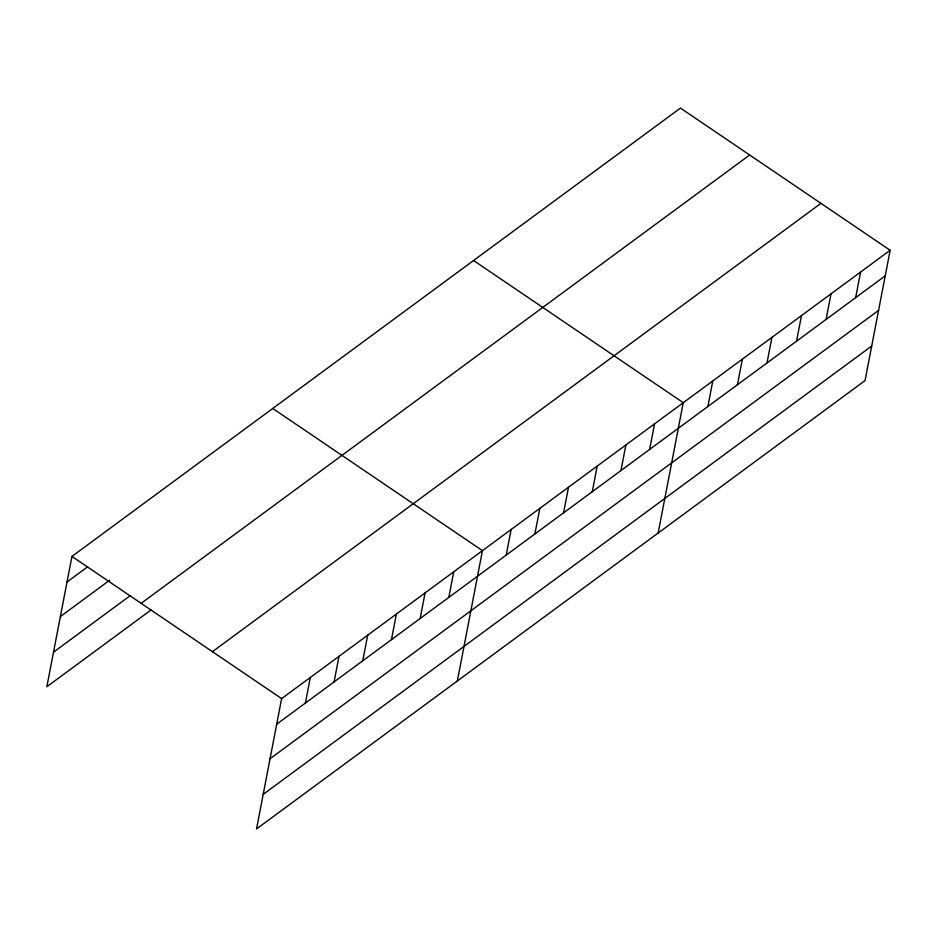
<?xml version="1.0" encoding="UTF-8"?>
<svg xmlns="http://www.w3.org/2000/svg" width="937" height="937" viewBox="0 0 937 937"><rect width="100%" height="100%" fill="white"/><g stroke="black" fill="none" stroke-linecap="round" stroke-linejoin="round"><path stroke-width="1.41" d="M890.15 250.273L281.627 698.604L256.539 828.929L865.05 380.586L890.15 250.273L680.461 108.071L71.95 556.414L46.85 686.727L151.267 609.8M305.392 703.066L310.323 677.474M334.076 681.925L339.007 656.333M362.771 660.796L367.691 635.204M391.455 639.655L396.386 614.063M420.139 618.525L425.07 592.934M448.823 597.384L453.754 571.793M457.35 680.976L482.438 550.651L272.761 408.462M506.203 555.114L511.133 529.522M534.886 533.973L539.817 508.381M563.582 512.844L568.501 487.252M592.266 491.702L597.197 466.111M620.95 470.573L625.881 444.981M649.634 449.432L654.565 423.84M658.161 533.024L683.249 402.699L473.572 260.509M707.88 406.517L712.811 380.926M737.442 384.744L742.362 359.152M766.993 362.97L771.924 337.379M796.555 341.185L801.475 315.593M826.106 319.412L831.037 293.82M855.668 297.638L860.588 272.046M67.019 582.006L87.668 566.791M60.366 616.569L109.699 580.214M53.503 652.175L130.384 595.522M141.147 603.334L749.659 155.003M212.43 651.683L820.953 203.341M276.708 724.196L885.219 275.865M270.043 758.759L878.566 310.416M263.192 794.365L871.715 346.022M71.95 556.414L281.627 698.604"/></g></svg>
